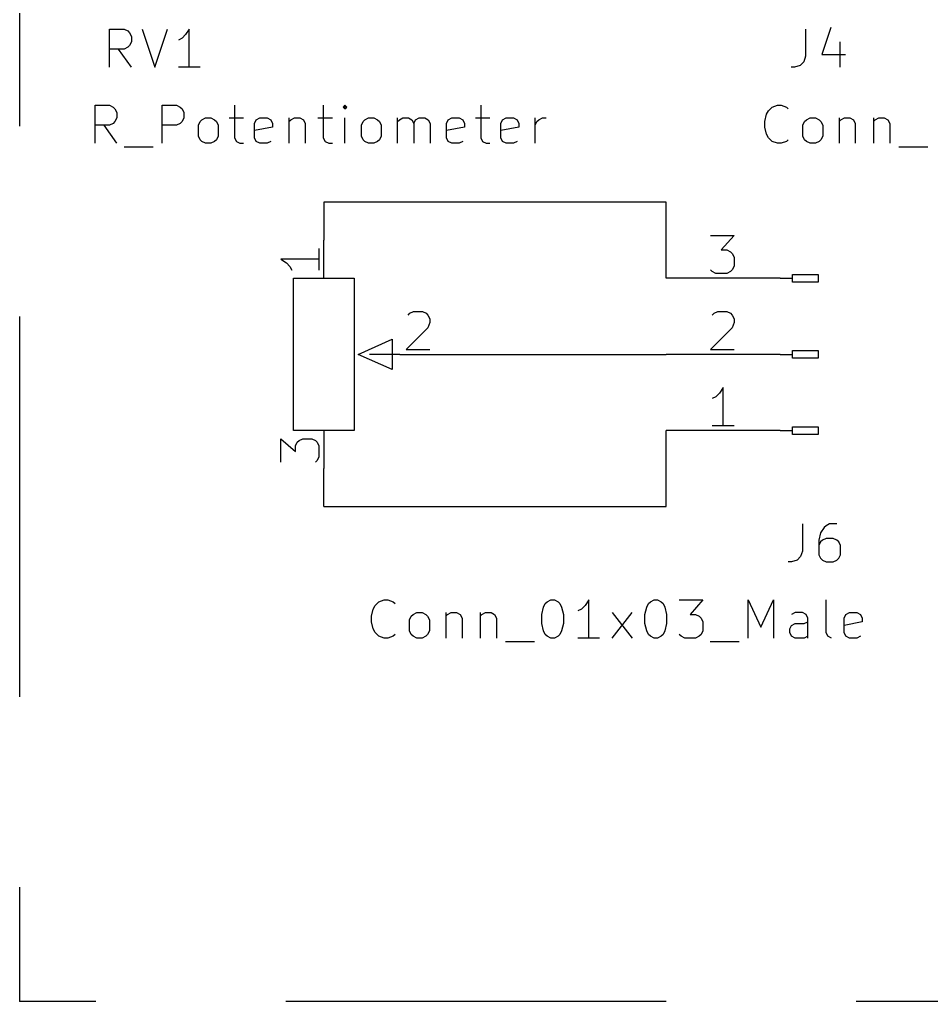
# Model space of a CAD drawing. Extents: x 0.4 to 16.1, y -11.3 to -0.4.
# Drawn here: x 10.35 to 11.549, y -3 to -1.71 of the extents above; entities that cross this region are included whole.
import ezdxf

# ---------------------------------------------------------------- set-up
doc = ezdxf.new("R2010")
doc.units = 0
doc.header["$MEASUREMENT"] = 0
doc.linetypes.add('DASHED', pattern=[0.75, 0.5, -0.25])
for name, color, linetype in [('BLUE3', 171, 'CONTINUOUS'), ('CYAN2', 4, 'CONTINUOUS'), ('GREEN3', 91, 'CONTINUOUS'), ('RED2', 1, 'CONTINUOUS'), ('RED3', 11, 'CONTINUOUS')]:
    doc.layers.add(name, color=color, linetype=linetype)

msp = doc.modelspace()

# ---------------------------------------------------------------- linework, layer by layer
at = {"layer": 'BLUE3', "linetype": 'DASHED'}
for p in [(10.35, -0.6), (12.7, -3)]:
    msp.add_line(p, (10.35, -3), dxfattribs=at)
at = {"layer": 'CYAN2', "linetype": 'CONTINUOUS'}
for p, q in [((10.4683, -1.77261), (10.4683, -1.72261)), ((10.4683, -1.72261), (10.4873, -1.72261)), ((10.4683, -1.77261), (10.4683, -1.72261)), ((10.4683, -1.72261), (10.4873, -1.72261)), ((10.4873, -1.72261), (10.4921, -1.725)), ((10.4873, -1.72261), (10.4921, -1.725)), ((10.4921, -1.725), (10.4945, -1.72737)), ((10.4921, -1.725), (10.4945, -1.72737)), ((10.4945, -1.72737), (10.4969, -1.73214)), ((10.4945, -1.72737), (10.4969, -1.73214)), ((10.5112, -1.72261), (10.5278, -1.77261)), ((10.5112, -1.72261), (10.5278, -1.77261)), ((10.5278, -1.77261), (10.5445, -1.72261)), ((10.5278, -1.77261), (10.5445, -1.72261)), ((10.5731, -1.72261), (10.5683, -1.72976)), ((10.5731, -1.72261), (10.5683, -1.72976)), ((10.5731, -1.77261), (10.5731, -1.72261)), ((10.5731, -1.77261), (10.5731, -1.72261)), ((11.3833, -1.72262), (11.3833, -1.75833)), ((11.3833, -1.72262), (11.3833, -1.75833)), ((11.4167, -1.72024), (11.4048, -1.75595)), ((11.4167, -1.72024), (11.4048, -1.75595)), ((10.4969, -1.73928), (10.4945, -1.74404)), ((10.4969, -1.73928), (10.4945, -1.74404)), ((10.4969, -1.73214), (10.4969, -1.73928)), ((10.4969, -1.73214), (10.4969, -1.73928)), ((10.5635, -1.73452), (10.5588, -1.7369)), ((10.5635, -1.73452), (10.5588, -1.7369)), ((10.5683, -1.72976), (10.5635, -1.73452)), ((10.5683, -1.72976), (10.5635, -1.73452)), ((11.4286, -1.73928), (11.4286, -1.77262)), ((11.4286, -1.73928), (11.4286, -1.77262)), ((10.4873, -1.7488), (10.4683, -1.7488)), ((10.4873, -1.7488), (10.4683, -1.7488)), ((10.4969, -1.77261), (10.4802, -1.7488)), ((10.4969, -1.77261), (10.4802, -1.7488)), ((10.4921, -1.74642), (10.4873, -1.7488)), ((10.4921, -1.74642), (10.4873, -1.7488)), ((10.4945, -1.74404), (10.4921, -1.74642)), ((10.4945, -1.74404), (10.4921, -1.74642)), ((11.3809, -1.76547), (11.3762, -1.77024)), ((11.3809, -1.76547), (11.3762, -1.77024)), ((11.3833, -1.75833), (11.3809, -1.76547)), ((11.3833, -1.75833), (11.3809, -1.76547)), ((11.4048, -1.75595), (11.4357, -1.75595)), ((11.4048, -1.75595), (11.4357, -1.75595)), ((10.5873, -1.77261), (10.5588, -1.77261)), ((10.5873, -1.77261), (10.5588, -1.77261)), ((11.369, -1.77262), (11.3643, -1.77262)), ((11.369, -1.77262), (11.3643, -1.77262)), ((11.3762, -1.77024), (11.369, -1.77262)), ((11.3762, -1.77024), (11.369, -1.77262)), ((10.4493, -1.87261), (10.4493, -1.82261)), ((10.4493, -1.82261), (10.4683, -1.82261)), ((10.4493, -1.87261), (10.4493, -1.82261)), ((10.4493, -1.82261), (10.4683, -1.82261)), ((10.4683, -1.82261), (10.4731, -1.825)), ((10.4683, -1.82261), (10.4731, -1.825)), ((10.4731, -1.825), (10.4754, -1.82737)), ((10.4731, -1.825), (10.4754, -1.82737)), ((10.4754, -1.82737), (10.4778, -1.83214)), ((10.4754, -1.82737), (10.4778, -1.83214)), ((10.5373, -1.87261), (10.5373, -1.82261)), ((10.5373, -1.82261), (10.5564, -1.82261)), ((10.5373, -1.87261), (10.5373, -1.82261)), ((10.5373, -1.82261), (10.5564, -1.82261)), ((10.5564, -1.82261), (10.5612, -1.825)), ((10.5564, -1.82261), (10.5612, -1.825)), ((10.5612, -1.825), (10.5635, -1.82737)), ((10.5612, -1.825), (10.5635, -1.82737)), ((10.5635, -1.82737), (10.5659, -1.83214)), ((10.5635, -1.82737), (10.5659, -1.83214)), ((10.6326, -1.82261), (10.6326, -1.86547)), ((10.6326, -1.82261), (10.6326, -1.86547)), ((10.7493, -1.82261), (10.7493, -1.86547)), ((10.7493, -1.82261), (10.7493, -1.86547)), ((10.7778, -1.82261), (10.7754, -1.825)), ((10.7778, -1.82261), (10.7754, -1.825)), ((10.7754, -1.825), (10.7778, -1.82737)), ((10.7754, -1.825), (10.7778, -1.82737)), ((10.7802, -1.825), (10.7778, -1.82261)), ((10.7778, -1.82261), (10.7778, -1.82737)), ((10.7802, -1.825), (10.7778, -1.82261)), ((10.7778, -1.82261), (10.7778, -1.82737)), ((10.7778, -1.82737), (10.7802, -1.825)), ((10.7778, -1.82737), (10.7802, -1.825)), ((10.9564, -1.82261), (10.9564, -1.86547)), ((10.9564, -1.82261), (10.9564, -1.86547)), ((11.3321, -1.83452), (11.3345, -1.82976)), ((11.3321, -1.83452), (11.3345, -1.82976)), ((11.3345, -1.82976), (11.3393, -1.825)), ((11.3345, -1.82976), (11.3393, -1.825)), ((11.3393, -1.825), (11.3464, -1.82262)), ((11.3393, -1.825), (11.3464, -1.82262)), ((11.3464, -1.82262), (11.3512, -1.82262)), ((11.3464, -1.82262), (11.3512, -1.82262)), ((11.3512, -1.82262), (11.3583, -1.825)), ((11.3512, -1.82262), (11.3583, -1.825)), ((11.3583, -1.825), (11.3607, -1.82738)), ((11.3583, -1.825), (11.3607, -1.82738)), ((10.4754, -1.84404), (10.4731, -1.84642)), ((10.4754, -1.84404), (10.4731, -1.84642)), ((10.4778, -1.83928), (10.4754, -1.84404)), ((10.4778, -1.83928), (10.4754, -1.84404)), ((10.4778, -1.83214), (10.4778, -1.83928)), ((10.4778, -1.83214), (10.4778, -1.83928)), ((10.5635, -1.84404), (10.5612, -1.84642)), ((10.5635, -1.84404), (10.5612, -1.84642)), ((10.5659, -1.83928), (10.5635, -1.84404)), ((10.5659, -1.83928), (10.5635, -1.84404)), ((10.5659, -1.83214), (10.5659, -1.83928)), ((10.5659, -1.83214), (10.5659, -1.83928)), ((10.585, -1.8488), (10.5873, -1.84404)), ((10.585, -1.8488), (10.5873, -1.84404)), ((10.5873, -1.84404), (10.5897, -1.84166)), ((10.5873, -1.84404), (10.5897, -1.84166)), ((10.5897, -1.84166), (10.5945, -1.83928)), ((10.5897, -1.84166), (10.5945, -1.83928)), ((10.5945, -1.83928), (10.6016, -1.83928)), ((10.5945, -1.83928), (10.6016, -1.83928)), ((10.6016, -1.83928), (10.6064, -1.84166)), ((10.6016, -1.83928), (10.6064, -1.84166)), ((10.6064, -1.84166), (10.6088, -1.84404)), ((10.6064, -1.84166), (10.6088, -1.84404)), ((10.6088, -1.84404), (10.6112, -1.8488)), ((10.6088, -1.84404), (10.6112, -1.8488)), ((10.6254, -1.83928), (10.6445, -1.83928)), ((10.6254, -1.83928), (10.6445, -1.83928)), ((10.6588, -1.84642), (10.6612, -1.84166)), ((10.6588, -1.84642), (10.6612, -1.84166)), ((10.6612, -1.84166), (10.6659, -1.83928)), ((10.6612, -1.84166), (10.6659, -1.83928)), ((10.6659, -1.83928), (10.6754, -1.83928)), ((10.6659, -1.83928), (10.6754, -1.83928)), ((10.6754, -1.83928), (10.6802, -1.84166)), ((10.6754, -1.83928), (10.6802, -1.84166)), ((10.6802, -1.84166), (10.6826, -1.84642)), ((10.6802, -1.84166), (10.6826, -1.84642)), ((10.704, -1.83928), (10.704, -1.87261)), ((10.704, -1.83928), (10.704, -1.87261)), ((10.704, -1.84404), (10.7064, -1.84166)), ((10.704, -1.84404), (10.7064, -1.84166)), ((10.7064, -1.84166), (10.7112, -1.83928)), ((10.7064, -1.84166), (10.7112, -1.83928)), ((10.7112, -1.83928), (10.7183, -1.83928)), ((10.7112, -1.83928), (10.7183, -1.83928)), ((10.7183, -1.83928), (10.7231, -1.84166)), ((10.7183, -1.83928), (10.7231, -1.84166)), ((10.7231, -1.84166), (10.7254, -1.84642)), ((10.7231, -1.84166), (10.7254, -1.84642)), ((10.7421, -1.83928), (10.7612, -1.83928)), ((10.7421, -1.83928), (10.7612, -1.83928)), ((10.7778, -1.87261), (10.7778, -1.83928)), ((10.7778, -1.87261), (10.7778, -1.83928)), ((10.7993, -1.8488), (10.8016, -1.84404)), ((10.7993, -1.8488), (10.8016, -1.84404)), ((10.8016, -1.84404), (10.804, -1.84166)), ((10.8016, -1.84404), (10.804, -1.84166)), ((10.804, -1.84166), (10.8088, -1.83928)), ((10.804, -1.84166), (10.8088, -1.83928)), ((10.8088, -1.83928), (10.8159, -1.83928)), ((10.8088, -1.83928), (10.8159, -1.83928)), ((10.8159, -1.83928), (10.8207, -1.84166)), ((10.8159, -1.83928), (10.8207, -1.84166)), ((10.8207, -1.84166), (10.8231, -1.84404)), ((10.8207, -1.84166), (10.8231, -1.84404)), ((10.8231, -1.84404), (10.8254, -1.8488)), ((10.8231, -1.84404), (10.8254, -1.8488)), ((10.8469, -1.87261), (10.8469, -1.83928)), ((10.8469, -1.87261), (10.8469, -1.83928)), ((10.8469, -1.84404), (10.8493, -1.84166)), ((10.8469, -1.84404), (10.8493, -1.84166)), ((10.8493, -1.84166), (10.854, -1.83928)), ((10.8493, -1.84166), (10.854, -1.83928)), ((10.854, -1.83928), (10.8612, -1.83928)), ((10.854, -1.83928), (10.8612, -1.83928)), ((10.8612, -1.83928), (10.8659, -1.84166)), ((10.8612, -1.83928), (10.8659, -1.84166)), ((10.8659, -1.84166), (10.8683, -1.84642)), ((10.8659, -1.84166), (10.8683, -1.84642)), ((10.8683, -1.84642), (10.8707, -1.84166)), ((10.8683, -1.84642), (10.8707, -1.84166)), ((10.8707, -1.84166), (10.8754, -1.83928)), ((10.8707, -1.84166), (10.8754, -1.83928)), ((10.8754, -1.83928), (10.8826, -1.83928)), ((10.8754, -1.83928), (10.8826, -1.83928)), ((10.8826, -1.83928), (10.8873, -1.84166)), ((10.8826, -1.83928), (10.8873, -1.84166)), ((10.8873, -1.84166), (10.8897, -1.84642)), ((10.8873, -1.84166), (10.8897, -1.84642)), ((10.9112, -1.84642), (10.9135, -1.84166)), ((10.9112, -1.84642), (10.9135, -1.84166)), ((10.9135, -1.84166), (10.9183, -1.83928)), ((10.9135, -1.84166), (10.9183, -1.83928)), ((10.9183, -1.83928), (10.9278, -1.83928)), ((10.9183, -1.83928), (10.9278, -1.83928)), ((10.9278, -1.83928), (10.9326, -1.84166)), ((10.9278, -1.83928), (10.9326, -1.84166)), ((10.9326, -1.84166), (10.935, -1.84642)), ((10.9326, -1.84166), (10.935, -1.84642)), ((10.9493, -1.83928), (10.9683, -1.83928)), ((10.9493, -1.83928), (10.9683, -1.83928)), ((10.9826, -1.84642), (10.985, -1.84166)), ((10.9826, -1.84642), (10.985, -1.84166)), ((10.985, -1.84166), (10.9897, -1.83928)), ((10.985, -1.84166), (10.9897, -1.83928)), ((10.9897, -1.83928), (10.9993, -1.83928)), ((10.9897, -1.83928), (10.9993, -1.83928)), ((10.9993, -1.83928), (11.004, -1.84166)), ((10.9993, -1.83928), (11.004, -1.84166)), ((11.004, -1.84166), (11.0064, -1.84642)), ((11.004, -1.84166), (11.0064, -1.84642)), ((11.0278, -1.87261), (11.0278, -1.83928)), ((11.0278, -1.87261), (11.0278, -1.83928)), ((11.0278, -1.8488), (11.0302, -1.84404)), ((11.0278, -1.8488), (11.0302, -1.84404)), ((11.0302, -1.84404), (11.0326, -1.84166)), ((11.0302, -1.84404), (11.0326, -1.84166)), ((11.0326, -1.84166), (11.0373, -1.83928)), ((11.0326, -1.84166), (11.0373, -1.83928)), ((11.0373, -1.83928), (11.0421, -1.83928)), ((11.0373, -1.83928), (11.0421, -1.83928)), ((11.3298, -1.84405), (11.3321, -1.83452)), ((11.3298, -1.84405), (11.3321, -1.83452)), ((11.3298, -1.85119), (11.3298, -1.84405)), ((11.3298, -1.85119), (11.3298, -1.84405)), ((11.3798, -1.84881), (11.3821, -1.84405)), ((11.3798, -1.84881), (11.3821, -1.84405)), ((11.3821, -1.84405), (11.3845, -1.84167)), ((11.3821, -1.84405), (11.3845, -1.84167)), ((11.3845, -1.84167), (11.3893, -1.83928)), ((11.3845, -1.84167), (11.3893, -1.83928)), ((11.3893, -1.83928), (11.3964, -1.83928)), ((11.3893, -1.83928), (11.3964, -1.83928)), ((11.3964, -1.83928), (11.4012, -1.84167)), ((11.3964, -1.83928), (11.4012, -1.84167)), ((11.4012, -1.84167), (11.4036, -1.84405)), ((11.4012, -1.84167), (11.4036, -1.84405)), ((11.4036, -1.84405), (11.4059, -1.84881)), ((11.4036, -1.84405), (11.4059, -1.84881)), ((11.4274, -1.83928), (11.4274, -1.87262)), ((11.4274, -1.83928), (11.4274, -1.87262)), ((11.4274, -1.84405), (11.4298, -1.84167)), ((11.4274, -1.84405), (11.4298, -1.84167)), ((11.4298, -1.84167), (11.4345, -1.83928)), ((11.4298, -1.84167), (11.4345, -1.83928)), ((11.4345, -1.83928), (11.4417, -1.83928)), ((11.4345, -1.83928), (11.4417, -1.83928)), ((11.4417, -1.83928), (11.4464, -1.84167)), ((11.4417, -1.83928), (11.4464, -1.84167)), ((11.4464, -1.84167), (11.4488, -1.84643)), ((11.4464, -1.84167), (11.4488, -1.84643)), ((11.4726, -1.83928), (11.4726, -1.87262)), ((11.4726, -1.83928), (11.4726, -1.87262)), ((11.4726, -1.84405), (11.475, -1.84167)), ((11.4726, -1.84405), (11.475, -1.84167)), ((11.475, -1.84167), (11.4798, -1.83928)), ((11.475, -1.84167), (11.4798, -1.83928)), ((11.4798, -1.83928), (11.4869, -1.83928)), ((11.4798, -1.83928), (11.4869, -1.83928)), ((11.4869, -1.83928), (11.4917, -1.84167)), ((11.4869, -1.83928), (11.4917, -1.84167)), ((11.4917, -1.84167), (11.494, -1.84643)), ((11.4917, -1.84167), (11.494, -1.84643)), ((10.4683, -1.8488), (10.4493, -1.8488)), ((10.4683, -1.8488), (10.4493, -1.8488)), ((10.4778, -1.87261), (10.4612, -1.8488)), ((10.4778, -1.87261), (10.4612, -1.8488)), ((10.4731, -1.84642), (10.4683, -1.8488)), ((10.4731, -1.84642), (10.4683, -1.8488)), ((10.5564, -1.8488), (10.5373, -1.8488)), ((10.5564, -1.8488), (10.5373, -1.8488)), ((10.5612, -1.84642), (10.5564, -1.8488)), ((10.5612, -1.84642), (10.5564, -1.8488)), ((10.585, -1.86309), (10.585, -1.8488)), ((10.585, -1.86309), (10.585, -1.8488)), ((10.6112, -1.8488), (10.6112, -1.86309)), ((10.6112, -1.8488), (10.6112, -1.86309)), ((10.6588, -1.86547), (10.6588, -1.84642)), ((10.6588, -1.86547), (10.6588, -1.84642)), ((10.6826, -1.85119), (10.6588, -1.85594)), ((10.6826, -1.85119), (10.6588, -1.85594)), ((10.6826, -1.84642), (10.6826, -1.85119)), ((10.6826, -1.84642), (10.6826, -1.85119)), ((10.7254, -1.84642), (10.7254, -1.87261)), ((10.7254, -1.84642), (10.7254, -1.87261)), ((10.7993, -1.86309), (10.7993, -1.8488)), ((10.7993, -1.86309), (10.7993, -1.8488)), ((10.8254, -1.8488), (10.8254, -1.86309)), ((10.8254, -1.8488), (10.8254, -1.86309)), ((10.8683, -1.84642), (10.8683, -1.87261)), ((10.8683, -1.84642), (10.8683, -1.87261)), ((10.8897, -1.84642), (10.8897, -1.87261)), ((10.8897, -1.84642), (10.8897, -1.87261)), ((10.9112, -1.86547), (10.9112, -1.84642)), ((10.9112, -1.86547), (10.9112, -1.84642)), ((10.935, -1.85119), (10.9112, -1.85594)), ((10.935, -1.85119), (10.9112, -1.85594)), ((10.935, -1.84642), (10.935, -1.85119)), ((10.935, -1.84642), (10.935, -1.85119)), ((10.9826, -1.86547), (10.9826, -1.84642)), ((10.9826, -1.86547), (10.9826, -1.84642)), ((11.0064, -1.85119), (10.9826, -1.85594)), ((11.0064, -1.85119), (10.9826, -1.85594)), ((11.0064, -1.84642), (11.0064, -1.85119)), ((11.0064, -1.84642), (11.0064, -1.85119)), ((11.3321, -1.86071), (11.3298, -1.85119)), ((11.3321, -1.86071), (11.3298, -1.85119)), ((11.3798, -1.86309), (11.3798, -1.84881)), ((11.3798, -1.86309), (11.3798, -1.84881)), ((11.4059, -1.84881), (11.4059, -1.86309)), ((11.4059, -1.84881), (11.4059, -1.86309)), ((11.4488, -1.84643), (11.4488, -1.87262)), ((11.4488, -1.84643), (11.4488, -1.87262)), ((11.494, -1.84643), (11.494, -1.87262)), ((11.494, -1.84643), (11.494, -1.87262)), ((10.5873, -1.86785), (10.585, -1.86309)), ((10.5873, -1.86785), (10.585, -1.86309)), ((10.5897, -1.87023), (10.5873, -1.86785)), ((10.5897, -1.87023), (10.5873, -1.86785)), ((10.5945, -1.87261), (10.5897, -1.87023)), ((10.5945, -1.87261), (10.5897, -1.87023)), ((10.6064, -1.87023), (10.6016, -1.87261)), ((10.6064, -1.87023), (10.6016, -1.87261)), ((10.6088, -1.86785), (10.6064, -1.87023)), ((10.6088, -1.86785), (10.6064, -1.87023)), ((10.6112, -1.86309), (10.6088, -1.86785)), ((10.6112, -1.86309), (10.6088, -1.86785)), ((10.6326, -1.86547), (10.635, -1.87023)), ((10.6326, -1.86547), (10.635, -1.87023)), ((10.635, -1.87023), (10.6397, -1.87261)), ((10.635, -1.87023), (10.6397, -1.87261)), ((10.6612, -1.87023), (10.6588, -1.86547)), ((10.6612, -1.87023), (10.6588, -1.86547)), ((10.6659, -1.87261), (10.6612, -1.87023)), ((10.6659, -1.87261), (10.6612, -1.87023)), ((10.6802, -1.87023), (10.6754, -1.87261)), ((10.6802, -1.87023), (10.6754, -1.87261)), ((10.7493, -1.86547), (10.7516, -1.87023)), ((10.7493, -1.86547), (10.7516, -1.87023)), ((10.7516, -1.87023), (10.7564, -1.87261)), ((10.7516, -1.87023), (10.7564, -1.87261)), ((10.8016, -1.86785), (10.7993, -1.86309)), ((10.8016, -1.86785), (10.7993, -1.86309)), ((10.804, -1.87023), (10.8016, -1.86785)), ((10.804, -1.87023), (10.8016, -1.86785)), ((10.8088, -1.87261), (10.804, -1.87023)), ((10.8088, -1.87261), (10.804, -1.87023)), ((10.8207, -1.87023), (10.8159, -1.87261)), ((10.8207, -1.87023), (10.8159, -1.87261)), ((10.8231, -1.86785), (10.8207, -1.87023)), ((10.8231, -1.86785), (10.8207, -1.87023)), ((10.8254, -1.86309), (10.8231, -1.86785)), ((10.8254, -1.86309), (10.8231, -1.86785)), ((10.9135, -1.87023), (10.9112, -1.86547)), ((10.9135, -1.87023), (10.9112, -1.86547)), ((10.9183, -1.87261), (10.9135, -1.87023)), ((10.9183, -1.87261), (10.9135, -1.87023)), ((10.9326, -1.87023), (10.9278, -1.87261)), ((10.9326, -1.87023), (10.9278, -1.87261)), ((10.9564, -1.86547), (10.9588, -1.87023)), ((10.9564, -1.86547), (10.9588, -1.87023)), ((10.9588, -1.87023), (10.9635, -1.87261)), ((10.9588, -1.87023), (10.9635, -1.87261)), ((10.985, -1.87023), (10.9826, -1.86547)), ((10.985, -1.87023), (10.9826, -1.86547)), ((10.9897, -1.87261), (10.985, -1.87023)), ((10.9897, -1.87261), (10.985, -1.87023)), ((11.004, -1.87023), (10.9993, -1.87261)), ((11.004, -1.87023), (10.9993, -1.87261)), ((11.3345, -1.86547), (11.3321, -1.86071)), ((11.3345, -1.86547), (11.3321, -1.86071)), ((11.3393, -1.87024), (11.3345, -1.86547)), ((11.3393, -1.87024), (11.3345, -1.86547)), ((11.3464, -1.87262), (11.3393, -1.87024)), ((11.3464, -1.87262), (11.3393, -1.87024)), ((11.3583, -1.87024), (11.3512, -1.87262)), ((11.3583, -1.87024), (11.3512, -1.87262)), ((11.3607, -1.86785), (11.3583, -1.87024)), ((11.3607, -1.86785), (11.3583, -1.87024)), ((11.3821, -1.86785), (11.3798, -1.86309)), ((11.3821, -1.86785), (11.3798, -1.86309)), ((11.3845, -1.87024), (11.3821, -1.86785)), ((11.3845, -1.87024), (11.3821, -1.86785)), ((11.3893, -1.87262), (11.3845, -1.87024)), ((11.3893, -1.87262), (11.3845, -1.87024)), ((11.4012, -1.87024), (11.3964, -1.87262)), ((11.4012, -1.87024), (11.3964, -1.87262)), ((11.4036, -1.86785), (11.4012, -1.87024)), ((11.4036, -1.86785), (11.4012, -1.87024)), ((11.4059, -1.86309), (11.4036, -1.86785)), ((11.4059, -1.86309), (11.4036, -1.86785)), ((10.4873, -1.87737), (10.5254, -1.87737)), ((10.4873, -1.87737), (10.5254, -1.87737)), ((10.6016, -1.87261), (10.5945, -1.87261)), ((10.6016, -1.87261), (10.5945, -1.87261)), ((10.6397, -1.87261), (10.6445, -1.87261)), ((10.6397, -1.87261), (10.6445, -1.87261)), ((10.6754, -1.87261), (10.6659, -1.87261)), ((10.6754, -1.87261), (10.6659, -1.87261)), ((10.7564, -1.87261), (10.7612, -1.87261)), ((10.7564, -1.87261), (10.7612, -1.87261)), ((10.8159, -1.87261), (10.8088, -1.87261)), ((10.8159, -1.87261), (10.8088, -1.87261)), ((10.9278, -1.87261), (10.9183, -1.87261)), ((10.9278, -1.87261), (10.9183, -1.87261)), ((10.9635, -1.87261), (10.9683, -1.87261)), ((10.9635, -1.87261), (10.9683, -1.87261)), ((10.9993, -1.87261), (10.9897, -1.87261)), ((10.9993, -1.87261), (10.9897, -1.87261)), ((11.3512, -1.87262), (11.3464, -1.87262)), ((11.3512, -1.87262), (11.3464, -1.87262)), ((11.3964, -1.87262), (11.3893, -1.87262)), ((11.3964, -1.87262), (11.3893, -1.87262)), ((11.5059, -1.87738), (11.544, -1.87738)), ((11.5059, -1.87738), (11.544, -1.87738)), ((11.3793, -2.37262), (11.3793, -2.40833)), ((11.3793, -2.37262), (11.3793, -2.40833)), ((11.415, -2.37262), (11.4103, -2.375)), ((11.415, -2.37262), (11.4103, -2.375)), ((11.4246, -2.37262), (11.415, -2.37262)), ((11.4246, -2.37262), (11.415, -2.37262)), ((11.4031, -2.38452), (11.4007, -2.39405)), ((11.4031, -2.38452), (11.4007, -2.39405)), ((11.4079, -2.37738), (11.4031, -2.38452)), ((11.4079, -2.37738), (11.4031, -2.38452)), ((11.4103, -2.375), (11.4079, -2.37738)), ((11.4103, -2.375), (11.4079, -2.37738)), ((11.4007, -2.39405), (11.4007, -2.41309)), ((11.4007, -2.39405), (11.4007, -2.41309)), ((11.4031, -2.39643), (11.4007, -2.40119)), ((11.4031, -2.39643), (11.4007, -2.40119)), ((11.4055, -2.39405), (11.4031, -2.39643)), ((11.4055, -2.39405), (11.4031, -2.39643)), ((11.4103, -2.39167), (11.4055, -2.39405)), ((11.4103, -2.39167), (11.4055, -2.39405)), ((11.4198, -2.39167), (11.4103, -2.39167)), ((11.4198, -2.39167), (11.4103, -2.39167)), ((11.4246, -2.39405), (11.4198, -2.39167)), ((11.4246, -2.39405), (11.4198, -2.39167)), ((11.4269, -2.39643), (11.4246, -2.39405)), ((11.4269, -2.39643), (11.4246, -2.39405)), ((11.4293, -2.40119), (11.4269, -2.39643)), ((11.4293, -2.40119), (11.4269, -2.39643)), ((11.3793, -2.40833), (11.3769, -2.41547)), ((11.3793, -2.40833), (11.3769, -2.41547)), ((11.4293, -2.41309), (11.4293, -2.40119)), ((11.4293, -2.41309), (11.4293, -2.40119)), ((11.365, -2.42262), (11.3603, -2.42262)), ((11.365, -2.42262), (11.3603, -2.42262)), ((11.3722, -2.42024), (11.365, -2.42262)), ((11.3722, -2.42024), (11.365, -2.42262)), ((11.3769, -2.41547), (11.3722, -2.42024)), ((11.3769, -2.41547), (11.3722, -2.42024)), ((11.4007, -2.41309), (11.4031, -2.41785)), ((11.4007, -2.41309), (11.4031, -2.41785)), ((11.4031, -2.41785), (11.4055, -2.42024)), ((11.4031, -2.41785), (11.4055, -2.42024)), ((11.4055, -2.42024), (11.4103, -2.42262)), ((11.4055, -2.42024), (11.4103, -2.42262)), ((11.4103, -2.42262), (11.4198, -2.42262)), ((11.4103, -2.42262), (11.4198, -2.42262)), ((11.4198, -2.42262), (11.4246, -2.42024)), ((11.4198, -2.42262), (11.4246, -2.42024)), ((11.4246, -2.42024), (11.4269, -2.41785)), ((11.4246, -2.42024), (11.4269, -2.41785)), ((11.4269, -2.41785), (11.4293, -2.41309)), ((11.4269, -2.41785), (11.4293, -2.41309)), ((10.8174, -2.47976), (10.8222, -2.475)), ((10.8174, -2.47976), (10.8222, -2.475)), ((10.8222, -2.475), (10.8293, -2.47262)), ((10.8222, -2.475), (10.8293, -2.47262)), ((10.8293, -2.47262), (10.8341, -2.47262)), ((10.8293, -2.47262), (10.8341, -2.47262)), ((10.8341, -2.47262), (10.8412, -2.475)), ((10.8341, -2.47262), (10.8412, -2.475)), ((10.8412, -2.475), (10.8436, -2.47738)), ((10.8412, -2.475), (10.8436, -2.47738)), ((11.0412, -2.47738), (11.0436, -2.475)), ((11.0412, -2.47738), (11.0436, -2.475)), ((11.0436, -2.475), (11.0484, -2.47262)), ((11.0436, -2.475), (11.0484, -2.47262)), ((11.0484, -2.47262), (11.0531, -2.47262)), ((11.0484, -2.47262), (11.0531, -2.47262)), ((11.0531, -2.47262), (11.0579, -2.475)), ((11.0531, -2.47262), (11.0579, -2.475)), ((11.0579, -2.475), (11.0603, -2.47738)), ((11.0579, -2.475), (11.0603, -2.47738)), ((11.0984, -2.47262), (11.0936, -2.47976)), ((11.0984, -2.47262), (11.0936, -2.47976)), ((11.0984, -2.52262), (11.0984, -2.47262)), ((11.0984, -2.52262), (11.0984, -2.47262)), ((11.1769, -2.47738), (11.1793, -2.475)), ((11.1769, -2.47738), (11.1793, -2.475)), ((11.1793, -2.475), (11.1841, -2.47262)), ((11.1793, -2.475), (11.1841, -2.47262)), ((11.1841, -2.47262), (11.1888, -2.47262)), ((11.1841, -2.47262), (11.1888, -2.47262)), ((11.1888, -2.47262), (11.1936, -2.475)), ((11.1888, -2.47262), (11.1936, -2.475)), ((11.1936, -2.475), (11.196, -2.47738)), ((11.1936, -2.475), (11.196, -2.47738)), ((11.2174, -2.47262), (11.2484, -2.47262)), ((11.2174, -2.47262), (11.2484, -2.47262)), ((11.2484, -2.47262), (11.2317, -2.49167)), ((11.2484, -2.47262), (11.2317, -2.49167)), ((11.3079, -2.52262), (11.3079, -2.47262)), ((11.3079, -2.47262), (11.3246, -2.50833)), ((11.3079, -2.52262), (11.3079, -2.47262)), ((11.3079, -2.47262), (11.3246, -2.50833)), ((11.3246, -2.50833), (11.3412, -2.47262)), ((11.3246, -2.50833), (11.3412, -2.47262)), ((11.3412, -2.47262), (11.3412, -2.52262)), ((11.3412, -2.47262), (11.3412, -2.52262)), ((11.4103, -2.51547), (11.4103, -2.47262)), ((11.4103, -2.51547), (11.4103, -2.47262)), ((10.8126, -2.49405), (10.815, -2.48452)), ((10.8126, -2.49405), (10.815, -2.48452)), ((10.815, -2.48452), (10.8174, -2.47976)), ((10.815, -2.48452), (10.8174, -2.47976)), ((10.8674, -2.49167), (10.8722, -2.48928)), ((10.8674, -2.49167), (10.8722, -2.48928)), ((10.8722, -2.48928), (10.8793, -2.48928)), ((10.8722, -2.48928), (10.8793, -2.48928)), ((10.8793, -2.48928), (10.8841, -2.49167)), ((10.8793, -2.48928), (10.8841, -2.49167)), ((10.9103, -2.48928), (10.9103, -2.52262)), ((10.9103, -2.48928), (10.9103, -2.52262)), ((10.9126, -2.49167), (10.9174, -2.48928)), ((10.9126, -2.49167), (10.9174, -2.48928)), ((10.9174, -2.48928), (10.9246, -2.48928)), ((10.9174, -2.48928), (10.9246, -2.48928)), ((10.9246, -2.48928), (10.9293, -2.49167)), ((10.9246, -2.48928), (10.9293, -2.49167)), ((10.9555, -2.48928), (10.9555, -2.52262)), ((10.9555, -2.48928), (10.9555, -2.52262)), ((10.9579, -2.49167), (10.9626, -2.48928)), ((10.9579, -2.49167), (10.9626, -2.48928)), ((10.9626, -2.48928), (10.9698, -2.48928)), ((10.9626, -2.48928), (10.9698, -2.48928)), ((10.9698, -2.48928), (10.9746, -2.49167)), ((10.9698, -2.48928), (10.9746, -2.49167)), ((11.0365, -2.49167), (11.0388, -2.48214)), ((11.0365, -2.49167), (11.0388, -2.48214)), ((11.0388, -2.48214), (11.0412, -2.47738)), ((11.0388, -2.48214), (11.0412, -2.47738)), ((11.0603, -2.47738), (11.0626, -2.48214)), ((11.0603, -2.47738), (11.0626, -2.48214)), ((11.0626, -2.48214), (11.065, -2.49167)), ((11.0626, -2.48214), (11.065, -2.49167)), ((11.0888, -2.48452), (11.0841, -2.4869)), ((11.0888, -2.48452), (11.0841, -2.4869)), ((11.0936, -2.47976), (11.0888, -2.48452)), ((11.0936, -2.47976), (11.0888, -2.48452)), ((11.1293, -2.52262), (11.1555, -2.48928)), ((11.1293, -2.48928), (11.1555, -2.52262)), ((11.1293, -2.52262), (11.1555, -2.48928)), ((11.1293, -2.48928), (11.1555, -2.52262)), ((11.1722, -2.49167), (11.1746, -2.48214)), ((11.1722, -2.49167), (11.1746, -2.48214)), ((11.1746, -2.48214), (11.1769, -2.47738)), ((11.1746, -2.48214), (11.1769, -2.47738)), ((11.196, -2.47738), (11.1984, -2.48214)), ((11.196, -2.47738), (11.1984, -2.48214)), ((11.1984, -2.48214), (11.2007, -2.49167)), ((11.1984, -2.48214), (11.2007, -2.49167)), ((11.3698, -2.48928), (11.365, -2.49167)), ((11.3698, -2.48928), (11.365, -2.49167)), ((11.3793, -2.48928), (11.3698, -2.48928)), ((11.3793, -2.48928), (11.3698, -2.48928)), ((11.3841, -2.49167), (11.3793, -2.48928)), ((11.3841, -2.49167), (11.3793, -2.48928)), ((11.4365, -2.49167), (11.4412, -2.48928)), ((11.4365, -2.49167), (11.4412, -2.48928)), ((11.4412, -2.48928), (11.4507, -2.48928)), ((11.4412, -2.48928), (11.4507, -2.48928)), ((11.4507, -2.48928), (11.4555, -2.49167)), ((11.4507, -2.48928), (11.4555, -2.49167)), ((10.8126, -2.50119), (10.8126, -2.49405)), ((10.8126, -2.50119), (10.8126, -2.49405)), ((10.815, -2.51071), (10.8126, -2.50119)), ((10.815, -2.51071), (10.8126, -2.50119)), ((10.8626, -2.49881), (10.865, -2.49405)), ((10.8626, -2.49881), (10.865, -2.49405)), ((10.8626, -2.51309), (10.8626, -2.49881)), ((10.8626, -2.51309), (10.8626, -2.49881)), ((10.865, -2.49405), (10.8674, -2.49167)), ((10.865, -2.49405), (10.8674, -2.49167)), ((10.8841, -2.49167), (10.8865, -2.49405)), ((10.8841, -2.49167), (10.8865, -2.49405)), ((10.8865, -2.49405), (10.8888, -2.49881)), ((10.8865, -2.49405), (10.8888, -2.49881)), ((10.8888, -2.49881), (10.8888, -2.51309)), ((10.8888, -2.49881), (10.8888, -2.51309)), ((10.9103, -2.49405), (10.9126, -2.49167)), ((10.9103, -2.49405), (10.9126, -2.49167)), ((10.9293, -2.49167), (10.9317, -2.49643)), ((10.9293, -2.49167), (10.9317, -2.49643)), ((10.9317, -2.49643), (10.9317, -2.52262)), ((10.9317, -2.49643), (10.9317, -2.52262)), ((10.9555, -2.49405), (10.9579, -2.49167)), ((10.9555, -2.49405), (10.9579, -2.49167)), ((10.9746, -2.49167), (10.9769, -2.49643)), ((10.9746, -2.49167), (10.9769, -2.49643)), ((10.9769, -2.49643), (10.9769, -2.52262)), ((10.9769, -2.49643), (10.9769, -2.52262)), ((11.0365, -2.50357), (11.0365, -2.49167)), ((11.0365, -2.50357), (11.0365, -2.49167)), ((11.065, -2.49167), (11.065, -2.50357)), ((11.065, -2.49167), (11.065, -2.50357)), ((11.1722, -2.50357), (11.1722, -2.49167)), ((11.1722, -2.50357), (11.1722, -2.49167)), ((11.2007, -2.49167), (11.2007, -2.50357)), ((11.2007, -2.49167), (11.2007, -2.50357)), ((11.2317, -2.49167), (11.2388, -2.49167)), ((11.2317, -2.49167), (11.2388, -2.49167)), ((11.2388, -2.49167), (11.2436, -2.49405)), ((11.2388, -2.49167), (11.2436, -2.49405)), ((11.2436, -2.49405), (11.246, -2.49643)), ((11.2436, -2.49405), (11.246, -2.49643)), ((11.246, -2.49643), (11.2484, -2.50119)), ((11.246, -2.49643), (11.2484, -2.50119)), ((11.2484, -2.50119), (11.2484, -2.51309)), ((11.2484, -2.50119), (11.2484, -2.51309)), ((11.3817, -2.50357), (11.3865, -2.50119)), ((11.3817, -2.50357), (11.3865, -2.50119)), ((11.3865, -2.49643), (11.3841, -2.49167)), ((11.3865, -2.49643), (11.3841, -2.49167)), ((11.3865, -2.52262), (11.3865, -2.49643)), ((11.3865, -2.52262), (11.3865, -2.49643)), ((11.4341, -2.49643), (11.4365, -2.49167)), ((11.4341, -2.49643), (11.4365, -2.49167)), ((11.4341, -2.51547), (11.4341, -2.49643)), ((11.4341, -2.51547), (11.4341, -2.49643)), ((11.4579, -2.50119), (11.4341, -2.50595)), ((11.4579, -2.50119), (11.4341, -2.50595)), ((11.4555, -2.49167), (11.4579, -2.49643)), ((11.4555, -2.49167), (11.4579, -2.49643)), ((11.4579, -2.49643), (11.4579, -2.50119)), ((11.4579, -2.49643), (11.4579, -2.50119)), ((10.8174, -2.51547), (10.815, -2.51071)), ((10.8174, -2.51547), (10.815, -2.51071)), ((10.865, -2.51785), (10.8626, -2.51309)), ((10.865, -2.51785), (10.8626, -2.51309)), ((10.8888, -2.51309), (10.8865, -2.51785)), ((10.8888, -2.51309), (10.8865, -2.51785)), ((11.0388, -2.51309), (11.0365, -2.50357)), ((11.0388, -2.51309), (11.0365, -2.50357)), ((11.0412, -2.51785), (11.0388, -2.51309)), ((11.0412, -2.51785), (11.0388, -2.51309)), ((11.0626, -2.51309), (11.0603, -2.51785)), ((11.0626, -2.51309), (11.0603, -2.51785)), ((11.065, -2.50357), (11.0626, -2.51309)), ((11.065, -2.50357), (11.0626, -2.51309)), ((11.1746, -2.51309), (11.1722, -2.50357)), ((11.1746, -2.51309), (11.1722, -2.50357)), ((11.1769, -2.51785), (11.1746, -2.51309)), ((11.1769, -2.51785), (11.1746, -2.51309)), ((11.1984, -2.51309), (11.196, -2.51785)), ((11.1984, -2.51309), (11.196, -2.51785)), ((11.2007, -2.50357), (11.1984, -2.51309)), ((11.2007, -2.50357), (11.1984, -2.51309)), ((11.2484, -2.51309), (11.246, -2.51785)), ((11.2484, -2.51309), (11.246, -2.51785)), ((11.3626, -2.51071), (11.365, -2.50595)), ((11.3626, -2.51071), (11.365, -2.50595)), ((11.3626, -2.51547), (11.3626, -2.51071)), ((11.3626, -2.51547), (11.3626, -2.51071)), ((11.365, -2.50595), (11.3698, -2.50357)), ((11.365, -2.50595), (11.3698, -2.50357)), ((11.3698, -2.50357), (11.3817, -2.50357)), ((11.3698, -2.50357), (11.3817, -2.50357)), ((10.8222, -2.52024), (10.8174, -2.51547)), ((10.8222, -2.52024), (10.8174, -2.51547)), ((10.8293, -2.52262), (10.8222, -2.52024)), ((10.8293, -2.52262), (10.8222, -2.52024)), ((10.8341, -2.52262), (10.8293, -2.52262)), ((10.8341, -2.52262), (10.8293, -2.52262)), ((10.8412, -2.52024), (10.8341, -2.52262)), ((10.8412, -2.52024), (10.8341, -2.52262)), ((10.8436, -2.51785), (10.8412, -2.52024)), ((10.8436, -2.51785), (10.8412, -2.52024)), ((10.8674, -2.52024), (10.865, -2.51785)), ((10.8674, -2.52024), (10.865, -2.51785)), ((10.8722, -2.52262), (10.8674, -2.52024)), ((10.8722, -2.52262), (10.8674, -2.52024)), ((10.8793, -2.52262), (10.8722, -2.52262)), ((10.8793, -2.52262), (10.8722, -2.52262)), ((10.8841, -2.52024), (10.8793, -2.52262)), ((10.8841, -2.52024), (10.8793, -2.52262)), ((10.8865, -2.51785), (10.8841, -2.52024)), ((10.8865, -2.51785), (10.8841, -2.52024)), ((10.9888, -2.52738), (11.0269, -2.52738)), ((10.9888, -2.52738), (11.0269, -2.52738)), ((11.0436, -2.52024), (11.0412, -2.51785)), ((11.0436, -2.52024), (11.0412, -2.51785)), ((11.0484, -2.52262), (11.0436, -2.52024)), ((11.0484, -2.52262), (11.0436, -2.52024)), ((11.0531, -2.52262), (11.0484, -2.52262)), ((11.0531, -2.52262), (11.0484, -2.52262)), ((11.0579, -2.52024), (11.0531, -2.52262)), ((11.0579, -2.52024), (11.0531, -2.52262)), ((11.0603, -2.51785), (11.0579, -2.52024)), ((11.0603, -2.51785), (11.0579, -2.52024)), ((11.1126, -2.52262), (11.0841, -2.52262)), ((11.1126, -2.52262), (11.0841, -2.52262)), ((11.1793, -2.52024), (11.1769, -2.51785)), ((11.1793, -2.52024), (11.1769, -2.51785)), ((11.1841, -2.52262), (11.1793, -2.52024)), ((11.1841, -2.52262), (11.1793, -2.52024)), ((11.1888, -2.52262), (11.1841, -2.52262)), ((11.1888, -2.52262), (11.1841, -2.52262)), ((11.1936, -2.52024), (11.1888, -2.52262)), ((11.1936, -2.52024), (11.1888, -2.52262)), ((11.196, -2.51785), (11.1936, -2.52024)), ((11.196, -2.51785), (11.1936, -2.52024)), ((11.2198, -2.52024), (11.2174, -2.51785)), ((11.2198, -2.52024), (11.2174, -2.51785)), ((11.2246, -2.52262), (11.2198, -2.52024)), ((11.2246, -2.52262), (11.2198, -2.52024)), ((11.2388, -2.52262), (11.2246, -2.52262)), ((11.2388, -2.52262), (11.2246, -2.52262)), ((11.2436, -2.52024), (11.2388, -2.52262)), ((11.2436, -2.52024), (11.2388, -2.52262)), ((11.246, -2.51785), (11.2436, -2.52024)), ((11.246, -2.51785), (11.2436, -2.52024)), ((11.2579, -2.52738), (11.296, -2.52738)), ((11.2579, -2.52738), (11.296, -2.52738)), ((11.365, -2.52024), (11.3626, -2.51547)), ((11.365, -2.52024), (11.3626, -2.51547)), ((11.3698, -2.52262), (11.365, -2.52024)), ((11.3698, -2.52262), (11.365, -2.52024)), ((11.3817, -2.52262), (11.3698, -2.52262)), ((11.3817, -2.52262), (11.3698, -2.52262)), ((11.3865, -2.52024), (11.3817, -2.52262)), ((11.3865, -2.52024), (11.3817, -2.52262)), ((11.4126, -2.52024), (11.4103, -2.51547)), ((11.4126, -2.52024), (11.4103, -2.51547)), ((11.4174, -2.52262), (11.4126, -2.52024)), ((11.4174, -2.52262), (11.4126, -2.52024)), ((11.4365, -2.52024), (11.4341, -2.51547)), ((11.4365, -2.52024), (11.4341, -2.51547)), ((11.4412, -2.52262), (11.4365, -2.52024)), ((11.4412, -2.52262), (11.4365, -2.52024)), ((11.4507, -2.52262), (11.4412, -2.52262)), ((11.4507, -2.52262), (11.4412, -2.52262)), ((11.4555, -2.52024), (11.4507, -2.52262)), ((11.4555, -2.52024), (11.4507, -2.52262))]:
    msp.add_line(p, q, dxfattribs=at)
at = {"layer": 'GREEN3', "linetype": 'CONTINUOUS'}
for p, q in [((10.75, -1.95), (10.75, -2)), ((11.2, -1.95), (10.75, -1.95)), ((11.2, -2.05), (11.2, -1.95)), ((10.9, -2.15), (11.2, -2.15)), ((11.2, -2.35), (11.2, -2.25)), ((10.75, -2.35), (10.75, -2.3)), ((10.75, -2.35), (11.2, -2.35))]:
    msp.add_line(p, q, dxfattribs=at)
at = {"layer": 'RED2', "linetype": 'CONTINUOUS'}
for p, q in [((10.75, -2.05), (10.75, -2)), ((10.75, -2.05), (10.75, -2)), ((10.71, -2.25), (10.71, -2.05)), ((10.71, -2.05), (10.79, -2.05)), ((10.79, -2.05), (10.79, -2.25)), ((11.35, -2.05), (11.2, -2.05)), ((11.35, -2.05), (11.2, -2.05)), ((11.35, -2.05), (11.366, -2.05)), ((11.366, -2.055), (11.366, -2.045)), ((11.366, -2.045), (11.4, -2.045)), ((11.4, -2.045), (11.4, -2.055)), ((11.4, -2.055), (11.366, -2.055)), ((10.795, -2.15), (10.84, -2.13)), ((10.84, -2.13), (10.84, -2.17)), ((10.84, -2.17), (10.795, -2.15)), ((10.85, -2.15), (10.81, -2.15)), ((10.85, -2.15), (10.9, -2.15)), ((10.85, -2.15), (10.9, -2.15)), ((11.35, -2.15), (11.2, -2.15)), ((11.35, -2.15), (11.2, -2.15)), ((11.35, -2.15), (11.366, -2.15)), ((11.366, -2.155), (11.366, -2.145)), ((11.366, -2.145), (11.4, -2.145)), ((11.4, -2.145), (11.4, -2.155)), ((11.4, -2.155), (11.366, -2.155)), ((10.79, -2.25), (10.71, -2.25)), ((10.75, -2.25), (10.75, -2.3)), ((10.75, -2.25), (10.75, -2.3)), ((11.35, -2.25), (11.2, -2.25)), ((11.35, -2.25), (11.2, -2.25)), ((11.35, -2.25), (11.366, -2.25)), ((11.366, -2.255), (11.366, -2.245)), ((11.366, -2.245), (11.4, -2.245)), ((11.4, -2.255), (11.366, -2.255)), ((11.4, -2.245), (11.4, -2.255))]:
    msp.add_line(p, q, dxfattribs=at)
at = {"layer": 'RED3', "linetype": 'CONTINUOUS'}
for p, q in [((11.2583, -1.99362), (11.2893, -1.99362)), ((11.2583, -1.99362), (11.2893, -1.99362)), ((11.2893, -1.99362), (11.2726, -2.01267)), ((11.2893, -1.99362), (11.2726, -2.01267)), ((10.7436, -2.01071), (10.7436, -2.03928)), ((10.7436, -2.01071), (10.7436, -2.03928)), ((10.7436, -2.025), (10.6936, -2.025)), ((10.6936, -2.025), (10.7008, -2.02976)), ((10.7436, -2.025), (10.6936, -2.025)), ((10.6936, -2.025), (10.7008, -2.02976)), ((11.2726, -2.01267), (11.2798, -2.01267)), ((11.2726, -2.01267), (11.2798, -2.01267)), ((11.2798, -2.01267), (11.2845, -2.01505)), ((11.2798, -2.01267), (11.2845, -2.01505)), ((11.2845, -2.01505), (11.2869, -2.01743)), ((11.2845, -2.01505), (11.2869, -2.01743)), ((11.2869, -2.01743), (11.2893, -2.02219)), ((11.2869, -2.01743), (11.2893, -2.02219)), ((11.2893, -2.02219), (11.2893, -2.03409)), ((11.2893, -2.02219), (11.2893, -2.03409)), ((10.7008, -2.02976), (10.7055, -2.03452)), ((10.7008, -2.02976), (10.7055, -2.03452)), ((10.7055, -2.03452), (10.7079, -2.03928)), ((10.7055, -2.03452), (10.7079, -2.03928)), ((11.2893, -2.03409), (11.2869, -2.03885)), ((11.2893, -2.03409), (11.2869, -2.03885)), ((11.2607, -2.04124), (11.2583, -2.03885)), ((11.2607, -2.04124), (11.2583, -2.03885)), ((11.2655, -2.04362), (11.2607, -2.04124)), ((11.2655, -2.04362), (11.2607, -2.04124)), ((11.2798, -2.04362), (11.2655, -2.04362)), ((11.2798, -2.04362), (11.2655, -2.04362)), ((11.2845, -2.04124), (11.2798, -2.04362)), ((11.2845, -2.04124), (11.2798, -2.04362)), ((11.2869, -2.03885), (11.2845, -2.04124)), ((11.2869, -2.03885), (11.2845, -2.04124)), ((10.8607, -2.09838), (10.8631, -2.096)), ((10.8607, -2.09838), (10.8631, -2.096)), ((10.8631, -2.096), (10.8679, -2.09362)), ((10.8631, -2.096), (10.8679, -2.09362)), ((10.8679, -2.09362), (10.8798, -2.09362)), ((10.8679, -2.09362), (10.8798, -2.09362)), ((10.8798, -2.09362), (10.8845, -2.096)), ((10.8798, -2.09362), (10.8845, -2.096)), ((10.8845, -2.096), (10.8869, -2.09838)), ((10.8845, -2.096), (10.8869, -2.09838)), ((10.8869, -2.09838), (10.8893, -2.10314)), ((10.8869, -2.09838), (10.8893, -2.10314)), ((11.2607, -2.09838), (11.2631, -2.096)), ((11.2607, -2.09838), (11.2631, -2.096)), ((11.2631, -2.096), (11.2679, -2.09362)), ((11.2631, -2.096), (11.2679, -2.09362)), ((11.2679, -2.09362), (11.2798, -2.09362)), ((11.2679, -2.09362), (11.2798, -2.09362)), ((11.2798, -2.09362), (11.2845, -2.096)), ((11.2798, -2.09362), (11.2845, -2.096)), ((11.2845, -2.096), (11.2869, -2.09838)), ((11.2845, -2.096), (11.2869, -2.09838)), ((11.2869, -2.09838), (11.2893, -2.10314)), ((11.2869, -2.09838), (11.2893, -2.10314)), ((10.8869, -2.11505), (10.8583, -2.14362)), ((10.8869, -2.11505), (10.8583, -2.14362)), ((10.8893, -2.1079), (10.8869, -2.11505)), ((10.8893, -2.1079), (10.8869, -2.11505)), ((10.8893, -2.10314), (10.8893, -2.1079)), ((10.8893, -2.10314), (10.8893, -2.1079)), ((11.2869, -2.11505), (11.2583, -2.14362)), ((11.2869, -2.11505), (11.2583, -2.14362)), ((11.2893, -2.1079), (11.2869, -2.11505)), ((11.2893, -2.1079), (11.2869, -2.11505)), ((11.2893, -2.10314), (11.2893, -2.1079)), ((11.2893, -2.10314), (11.2893, -2.1079)), ((10.8583, -2.14362), (10.8893, -2.14362)), ((10.8583, -2.14362), (10.8893, -2.14362)), ((11.2583, -2.14362), (11.2893, -2.14362)), ((11.2583, -2.14362), (11.2893, -2.14362)), ((11.2655, -2.20552), (11.2607, -2.2079)), ((11.2655, -2.20552), (11.2607, -2.2079)), ((11.2702, -2.20076), (11.2655, -2.20552)), ((11.2702, -2.20076), (11.2655, -2.20552)), ((11.275, -2.19362), (11.2702, -2.20076)), ((11.275, -2.19362), (11.2702, -2.20076)), ((11.275, -2.24362), (11.275, -2.19362)), ((11.275, -2.24362), (11.275, -2.19362)), ((11.2893, -2.24362), (11.2607, -2.24362)), ((11.2893, -2.24362), (11.2607, -2.24362)), ((10.6936, -2.29167), (10.6936, -2.26071)), ((10.6936, -2.26071), (10.7127, -2.27738)), ((10.6936, -2.29167), (10.6936, -2.26071)), ((10.6936, -2.26071), (10.7127, -2.27738)), ((10.7127, -2.27024), (10.715, -2.26547)), ((10.7127, -2.27024), (10.715, -2.26547)), ((10.715, -2.26547), (10.7174, -2.26309)), ((10.715, -2.26547), (10.7174, -2.26309)), ((10.7174, -2.26309), (10.7222, -2.26071)), ((10.7174, -2.26309), (10.7222, -2.26071)), ((10.7222, -2.26071), (10.7341, -2.26071)), ((10.7222, -2.26071), (10.7341, -2.26071)), ((10.7341, -2.26071), (10.7389, -2.26309)), ((10.7341, -2.26071), (10.7389, -2.26309)), ((10.7389, -2.26309), (10.7412, -2.26547)), ((10.7389, -2.26309), (10.7412, -2.26547)), ((10.7412, -2.26547), (10.7436, -2.27024)), ((10.7412, -2.26547), (10.7436, -2.27024)), ((10.7127, -2.27738), (10.7127, -2.27024)), ((10.7127, -2.27738), (10.7127, -2.27024)), ((10.7436, -2.27024), (10.7436, -2.28452)), ((10.7436, -2.27024), (10.7436, -2.28452)), ((10.7412, -2.28928), (10.7389, -2.29167)), ((10.7412, -2.28928), (10.7389, -2.29167)), ((10.7436, -2.28452), (10.7412, -2.28928)), ((10.7436, -2.28452), (10.7412, -2.28928))]:
    msp.add_line(p, q, dxfattribs=at)

doc.saveas('drawing.dxf')
